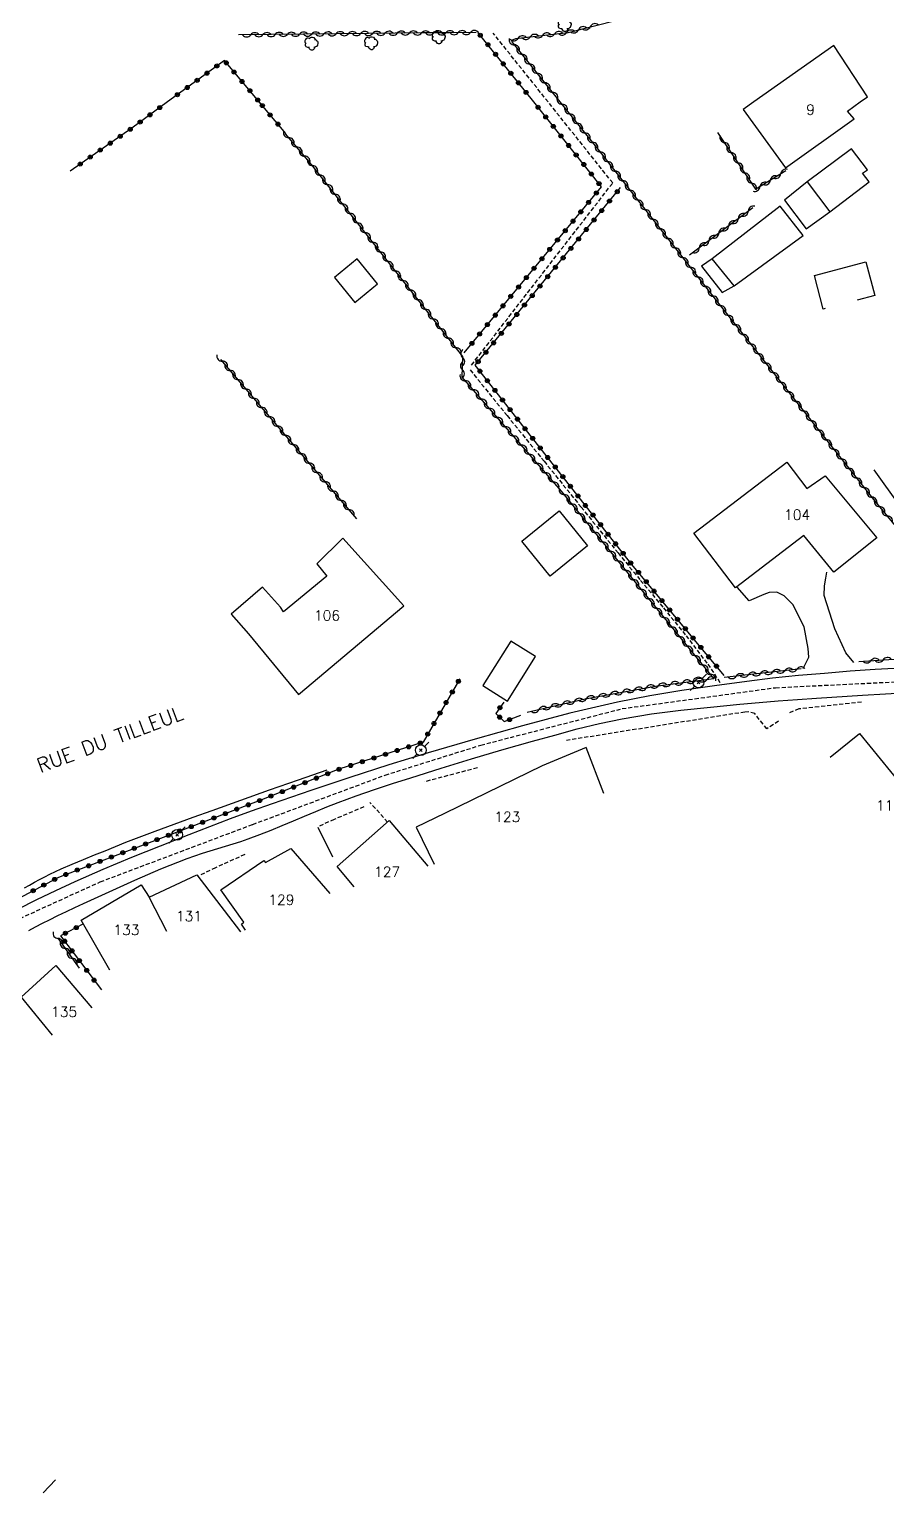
# Model space of a CAD drawing. Header units: millimetres. Extents: x 157999 to 159002, y 156999 to 158001.
# Drawn here: x 158643.6 to 158749, y 157000 to 157179.9 of the extents above; entities that cross this region are included whole.
import ezdxf
from ezdxf.enums import TextEntityAlignment as Align

# ---------------------------------------------------------------- set-up
doc = ezdxf.new("R2010")
doc.units = ezdxf.units.MM
doc.linetypes.add('DASHED', pattern=[0.75, 0.5, -0.25])
doc.layers.get('0').update_dxf_attribs({"linetype": 'CONTINUOUS'})
for name, color, linetype in [('W0001', 6, 'DASHED'), ('W0008', 7, 'CONTINUOUS'), ('W0017', 7, 'CONTINUOUS'), ('W0070', 7, 'DASHED'), ('W0101', 7, 'CONTINUOUS'), ('W0104', 1, 'CONTINUOUS'), ('W0112', 1, 'DASHED'), ('W0300', 7, 'CONTINUOUS'), ('W0310', 3, 'CONTINUOUS'), ('W0323', 7, 'CONTINUOUS'), ('W0473', 7, 'CONTINUOUS'), ('W0989', 7, 'CONTINUOUS'), ('W0991', 7, 'CONTINUOUS'), ('W1102', 7, 'CONTINUOUS')]:
    doc.layers.add(name, color=color, linetype=linetype)
doc.styles.get("Standard").update_dxf_attribs({"font": 'romans.shx', "width": 0.85})

# ---------------------------------------------------------------- blocks, each defined once
blk = doc.blocks.new('T473')
for p, q in [((-0.166667, 0.166667), (0.166667, -0.166667)), ((-0.166667, -0.166667), (0.166667, 0.166667)), ((0.500001, 0.500001), (1.000002, 1.000002)), ((-1.000002, -1.000002), (-0.500001, -0.500001))]:
    blk.add_line(p, q)
blk.add_ellipse((0, 0), major_axis=(0.471405, 0.471405), ratio=1, start_param=5.4977871438, end_param=11.780972451)
blk = doc.blocks.new('T300')
for p, q in [((-0.8, 0.51), (-0.86, 0.34)), ((-0.86, 0.34), (-0.86, 0.17)), ((-0.86, 0.17), (-0.74, 0.06)), ((-0.69, 0.63), (-0.8, 0.51)), ((-0.8, -0.06), (-0.74, 0.06)), ((-0.74, 0.06), (-0.69, 0.11)), ((-0.57, 0.69), (-0.69, 0.63)), ((-0.46, 0.69), (-0.57, 0.69)), ((-0.29, 0.63), (-0.46, 0.69)), ((-0.29, 0.63), (-0.17, 0.74)), ((-0.23, 0.57), (-0.29, 0.63)), ((-0.17, 0.74), (-0.06, 0.8)), ((-0.06, 0.8), (0.06, 0.8)), ((0.06, 0.8), (0.23, 0.74)), ((0.23, 0.74), (0.34, 0.63)), ((0.34, 0.63), (0.4, 0.51)), ((0.46, 0.46), (0.34, 0.46)), ((0.4, 0.51), (0.4, 0.46)), ((0.57, 0.4), (0.46, 0.46)), ((0.57, 0.4), (0.69, 0.29)), ((0.69, 0.29), (0.74, 0.17)), ((0.74, 0.06), (0.69, -0.17)), ((0.74, 0.17), (0.74, 0.06)), ((-0.8, -0.17), (-0.8, -0.06)), ((-0.8, -0.23), (-0.8, -0.17)), ((-0.74, -0.34), (-0.8, -0.23)), ((-0.69, -0.4), (-0.74, -0.34)), ((-0.51, -0.46), (-0.69, -0.4)), ((-0.4, -0.46), (-0.51, -0.46)), ((-0.4, -0.46), (-0.34, -0.46)), ((-0.34, -0.46), (-0.34, -0.4)), ((-0.34, -0.51), (-0.34, -0.46)), ((-0.29, -0.63), (-0.34, -0.51)), ((-0.17, -0.74), (-0.29, -0.63)), ((-0.06, -0.8), (-0.17, -0.74)), ((0.06, -0.8), (-0.06, -0.8)), ((0.17, -0.74), (0.06, -0.8)), ((0.23, -0.69), (0.17, -0.74)), ((0.29, -0.46), (0.23, -0.46)), ((0.29, -0.63), (0.23, -0.69)), ((0.46, -0.4), (0.29, -0.46)), ((0.34, -0.51), (0.29, -0.63)), ((0.34, -0.51), (0.34, -0.46)), ((0.57, -0.34), (0.46, -0.4)), ((0.63, -0.29), (0.57, -0.34)), ((0.69, -0.17), (0.63, -0.29))]:
    blk.add_line(p, q)
blk = doc.blocks.new('t310o')
at = {"color": 0, "linetype": 'Continuous'}
for centre, start, end in [((-0.5, 0.38), 216.8699, 323.1304), ((0.5, -0.37), 36.8699, 143.1303)]:
    blk.add_arc(centre, 0.625, start, end, dxfattribs=at)
blk = doc.blocks.new('t323o')
at = {"color": 0, "linetype": 'Continuous'}
for radius in [0.25, 0.15]:
    blk.add_circle((0, 0), radius, dxfattribs=at)

msp = doc.modelspace()

# ---------------------------------------------------------------- linework, layer by layer
at = {"layer": 'W0001'}
msp.add_lwpolyline([(158615.71, 157013.07), (158619.5, 157019.8), (158622.21, 157026.3), (158624.72, 157035.41), (158629.09, 157053.32), (158632.65, 157061.63), (158636.81, 157066.79), (158642.47, 157070.61), (158652.35, 157075.11), (158671.09, 157082.17), (158687.37, 157088.23), (158699.14, 157091.92), (158716.51, 157096.4), (158735.38, 157098.98), (158759.37, 157100.14), (158772.44, 157100.31), (158813.98, 157097.34)], dxfattribs=at)
at = {"layer": 'W0008'}
for points in [[(158750.72, 157101.39), (158747.64, 157101.21), (158744.56, 157100.99), (158741.38, 157100.74), (158738.19, 157100.46), (158735.01, 157100.13), (158731.83, 157099.75), (158727.85, 157099.22), (158723.87, 157098.63), (158719.9, 157097.96), (158715.95, 157097.18), (158710.08, 157095.83), (158704.25, 157094.3), (158698.45, 157092.66), (158692.67, 157090.97), (158687.84, 157089.49), (158683.04, 157087.95), (158678.25, 157086.34), (158673.48, 157084.7), (158670.9, 157083.78), (158668.33, 157082.84), (158665.77, 157081.87), (158663.22, 157080.88), (158659.69, 157079.49), (158656.18, 157078.09), (158652.68, 157076.64), (158649.21, 157075.11), (158646.85, 157074.02), (158644.5, 157072.9), (158642.18, 157071.72)], [(158643.55, 157069.11), (158644.4, 157069.56), (158645.25, 157070.01), (158646.11, 157070.44), (158647.14, 157070.96), (158648.18, 157071.46), (158649.22, 157071.96), (158650.27, 157072.44), (158653.44, 157073.89), (158656.61, 157075.33), (158659.81, 157076.7), (158663.05, 157077.99), (158663.98, 157078.32), (158664.91, 157078.63), (158665.85, 157078.92), (158666.8, 157079.2), (158667.74, 157079.48), (158668.69, 157079.76), (158669.62, 157080.07), (158670.55, 157080.39), (158671.95, 157080.91), (158673.34, 157081.46), (158674.71, 157082.03), (158676.09, 157082.62), (158677.46, 157083.2), (158678.83, 157083.77), (158680.22, 157084.33), (158681.61, 157084.87), (158683.82, 157085.67), (158686.05, 157086.44), (158688.28, 157087.18), (158690.53, 157087.9), (158694.25, 157089.08), (158697.99, 157090.23), (158701.74, 157091.34), (158705.51, 157092.4), (158708.24, 157093.16), (158710.98, 157093.9), (158713.74, 157094.58), (158716.52, 157095.16), (158720.12, 157095.75), (158723.74, 157096.21), (158727.37, 157096.59), (158730.99, 157096.95), (158733.35, 157097.17), (158735.71, 157097.36), (158738.07, 157097.52), (158740.43, 157097.68), (158746.07, 157098.04), (158751.71, 157098.37)]]:
    msp.add_lwpolyline(points, dxfattribs=at)
at = {"layer": 'W0017'}
for points in [[(158744.99, 157102.06), (158744.01, 157103.25), (158742.68, 157106.23), (158741.37, 157110.31), (158741.4, 157111.5), (158741.55, 157112.46), (158741.7, 157113.19)], [(158738.79, 157101.34), (158739.46, 157102.74), (158739.38, 157103.8), (158738.89, 157106.47), (158737.48, 157109.22), (158736.42, 157110.29), (158735.55, 157110.71), (158734.6, 157110.67), (158733.95, 157110.45), (158732.14, 157109.67), (158730.65, 157111.35)], [(158679.1, 157081.83), (158680.88, 157078.19)]]:
    msp.add_lwpolyline(points, dxfattribs=at)
at = {"layer": 'W0070'}
for points in [[(158707.41, 157171), (158700.67, 157179.43)], [(158698, 157138.65), (158715.36, 157161.03), (158707.41, 157171)], [(158697.82, 157138.05), (158702.37, 157132.43), (158706.92, 157126.81), (158711.47, 157121.18), (158716.01, 157115.55), (158718.79, 157112.16), (158721.6, 157108.78), (158724.37, 157105.37), (158727.03, 157101.87), (158727.45, 157101.27), (158727.86, 157100.67), (158728.26, 157100.05), (158728.64, 157099.43)]]:
    msp.add_lwpolyline(points, dxfattribs=at)
at = {"layer": 'W0101'}
for points in [[(158746.67, 157171.61), (158742.54, 157177.92), (158732.69, 157171)], [(158732.69, 157171), (158731.4, 157170.08), (158736.6, 157162.9), (158745.04, 157168.92), (158744.22, 157169.84), (158745.79, 157171)], [(158745.79, 157171), (158746.67, 157171.61)], [(158714.25, 157085.98), (158712.09, 157091.62), (158706.68, 157089.39), (158694.67, 157083.49), (158691.17, 157081.82), (158693.39, 157077.29)], [(158742.11, 157090.42), (158745.71, 157093.35), (158752.07, 157085.54), (158753.2, 157086.54), (158756.85, 157081.95), (158752.61, 157078.45)], [(158683.58, 157074.49), (158681.47, 157076.99), (158687.88, 157082.64), (158692.62, 157077.02)], [(158670.21, 157069.18), (158669.7, 157069.89), (158669.99, 157070.14), (158667.15, 157074.13), (158672.45, 157077.75), (158672.66, 157077.5), (158675.79, 157079.2), (158680.57, 157073.67)], [(158658.37, 157073.21), (158664.22, 157075.97), (158669.58, 157068.95)], [(158650.01, 157070.4), (158657.37, 157074.72), (158658.37, 157073.21)], [(158653.53, 157064.23), (158650.01, 157070.4)], [(158642.6, 157060.91), (158646.9, 157064.82), (158651.32, 157059.62)], [(158645.32, 157000), (158646.82, 157001.57)]]:
    msp.add_lwpolyline(points, dxfattribs=at)
for points in [[(158747.81, 157117.41), (158742.54, 157113.2), (158738.86, 157117.68), (158730.47, 157111.26), (158725.31, 157117.96), (158736.77, 157126.71), (158739.21, 157123.47), (158741.46, 157125.02)], [(158676.72, 157098.15), (158689.65, 157109.04), (158682.17, 157117.35), (158678.96, 157114.2), (158680.22, 157112.7), (158674.87, 157108.31), (158674.49, 157108.89), (158672.29, 157111.35), (158668.42, 157108.01), (158670.56, 157105.6)]]:
    msp.add_lwpolyline(points, close=True, dxfattribs=at)
at = {"layer": 'W0104'}
for points in [[(158744.71, 157165.24), (158739.25, 157161.19), (158736.46, 157158.92), (158739.16, 157155.38), (158742.04, 157157.49), (158742.06, 157157.5), (158746.89, 157161.16), (158746.08, 157162.22), (158746.69, 157162.65)], [(158735.93, 157158.18), (158727.59, 157151.71), (158726.28, 157150.8), (158728.83, 157147.58), (158730.27, 157148.39), (158738.76, 157154.56)], [(158683.63, 157146.34), (158686.44, 157148.63), (158683.95, 157151.71), (158681.13, 157149.42)], [(158704.19, 157117), (158708.78, 157120.72), (158712.26, 157116.42), (158707.68, 157112.7)], [(158702.42, 157097.31), (158705.84, 157102.83), (158702.84, 157104.69), (158699.4, 157099.25), (158702.42, 157097.31)]]:
    msp.add_lwpolyline(points, close=True, dxfattribs=at)
for points in [[(158739.25, 157161.19), (158742.04, 157157.49)], [(158730.27, 157148.39), (158727.59, 157151.71)], [(158741.46, 157145.58), (158741.24, 157145.52), (158740.15, 157149.65), (158746.48, 157151.32), (158747.57, 157147.2)], [(158747.57, 157147.2), (158745.43, 157146.63)]]:
    msp.add_lwpolyline(points, dxfattribs=at)
at = {"layer": 'W0112'}
for points in [[(158745.94, 157097.2), (158738.25, 157096.36), (158736.97, 157095.86)], [(158735.73, 157094.86), (158734.31, 157093.91), (158732.81, 157095.79), (158732.11, 157095.99), (158731.59, 157095.98), (158709.66, 157092.49)], [(158698.71, 157089.12), (158692.15, 157087.39)], [(158687.67, 157082.46), (158685.5, 157084.88)], [(158684.76, 157084.31), (158681.1, 157082.79), (158679.1, 157081.86)], [(158670.1, 157078.45), (158666.5, 157076.84), (158664.47, 157075.85)]]:
    msp.add_lwpolyline(points, dxfattribs=at)
at = {"layer": 'W0300'}
for points in [[(158802.06, 157101.38), (158776.82, 157103.88), (158763.08, 157103.99), (158747.51, 157125.75)], [(158643.01, 157074.35), (158643.63, 157074.71), (158644.26, 157075.06), (158644.89, 157075.4), (158645.52, 157075.74), (158646.16, 157076.06), (158647.52, 157076.69), (158648.89, 157077.27), (158650.27, 157077.84), (158651.65, 157078.41), (158652.93, 157078.93), (158654.21, 157079.46), (158655.49, 157079.97), (158656.78, 157080.48), (158659.1, 157081.35), (158661.43, 157082.21), (158663.76, 157083.05), (158666.1, 157083.89), (158669.63, 157085.16), (158673.17, 157086.41), (158676.72, 157087.66), (158680.26, 157088.89)]]:
    msp.add_lwpolyline(points, dxfattribs=at)
at = {"layer": 'W0310'}
for points in [[(158708.91, 157171), (158702.98, 157178.37), (158702.96, 157178.6), (158703.43, 157178.78), (158709.86, 157179.54), (158719.11, 157181.88), (158727.49, 157184.69), (158737.79, 157189.01), (158741.96, 157191.01), (158743.83, 157190.73), (158745.98, 157190.31), (158747.88, 157189.7), (158748.99, 157188.72), (158758.38, 157175.59), (158758.56, 157175.33)], [(158698.56, 157179.53), (158695.24, 157179.51), (158691.92, 157179.48), (158688.61, 157179.45), (158685.29, 157179.42), (158681.3, 157179.38), (158677.32, 157179.33), (158673.34, 157179.29), (158669.35, 157179.23)], [(158745.61, 157102.2), (158762.91, 157103.36), (158747.45, 157122.1), (158728.01, 157146.73), (158713.74, 157164.97), (158708.91, 157171)], [(158736.64, 157162.54), (158732.96, 157160.25), (158728.29, 157167.25)], [(158709.07, 157123.14), (158696.86, 157137.17), (158696.92, 157139.7), (158678.33, 157163.32), (158675.12, 157167.08)], [(158732.58, 157157.99), (158724.8, 157152.17)], [(158683.89, 157119.73), (158667.16, 157139.34)], [(158704.83, 157095.96), (158711.95, 157097.59), (158720.6, 157099.18), (158727.8, 157100.1), (158709.07, 157123.14)], [(158738.54, 157101.3), (158729.05, 157100.24)], [(158647.12, 157068.17), (158649.77, 157064.49)]]:
    msp.add_lwpolyline(points, dxfattribs=at)
at = {"layer": 'W0323'}
for points in [[(158705.64, 157171), (158698.83, 157179.5)], [(158671.89, 157171), (158667.6, 157176.08), (158660.62, 157171)], [(158660.62, 157171), (158656.23, 157167.78), (158648.65, 157162.49)], [(158675.16, 157167.11), (158671.89, 157171)], [(158697.08, 157140.15), (158713.99, 157160.56), (158705.64, 157171)], [(158729.07, 157100.47), (158717.7, 157114.13), (158698.45, 157138.61), (158716.32, 157160.47)], [(158696.55, 157100.05), (158692.04, 157092.27), (158681.68, 157088.94), (158671.97, 157085.11), (158659.2, 157080.25), (158647.2, 157075.66), (158637.71, 157070.63), (158636.12, 157069.83)], [(158701.95, 157097.18), (158701, 157095.81), (158701.99, 157094.8), (158704.07, 157095.58)], [(158650.27, 157069.94), (158647.47, 157068.48), (158652.49, 157061.82)]]:
    msp.add_lwpolyline(points, dxfattribs=at)
at = {"layer": 'W1102'}
for points in [[(158660.53, 157069), (158658.37, 157073.21)], [(158642.6, 157060.91), (158646.44, 157056.24)]]:
    msp.add_lwpolyline(points, dxfattribs=at)

# ---------------------------------------------------------------- block references
at = {"layer": 'W0300'}
for p in [(158694, 157178.93), (158709.49, 157180.44), (158678.36, 157178.16), (158685.7, 157178.21)]:
    msp.add_blockref('T300', p, dxfattribs=at)
at = {"layer": 'W0310'}
for p, rotation in [((158690.35, 157179.47), 180.5133373605246), ((158691.85, 157179.48), 180.5133373605246), ((158693.35, 157179.49), 180.4709970179458), ((158694.85, 157179.5), 180.4709970179458), ((158696.35, 157179.52), 180.4286577874902), ((158697.85, 157179.53), 180.4286577874902), ((158709.69, 157179.52), 6.697943601744783), ((158711.15, 157179.86), 14.21833770213705), ((158712.6, 157180.23), 14.21833770213705), ((158670.85, 157179.25), 180.7250179338045), ((158672.35, 157179.27), 180.7250179338045), ((158673.85, 157179.29), 180.6826856165637), ((158675.35, 157179.31), 180.6826856165637), ((158676.85, 157179.33), 180.6826856165637), ((158678.35, 157179.34), 180.6403521036873), ((158679.85, 157179.36), 180.6403521036873), ((158681.35, 157179.38), 180.5980173838027), ((158682.85, 157179.39), 180.5980173838027), ((158684.35, 157179.41), 180.5980173838027), ((158685.85, 157179.42), 180.5556788343699), ((158687.35, 157179.44), 180.5556788343699), ((158688.85, 157179.45), 180.5133373605246), ((158703.26, 157178.01), 128.815779475578), ((158703.73, 157178.82), 6.697943601744783), ((158705.22, 157178.99), 6.697943601744783), ((158706.71, 157179.17), 6.697943601744783), ((158708.2, 157179.34), 6.697943601744783), ((158704.2, 157176.84), 128.815779475578), ((158705.14, 157175.67), 128.815779475578), ((158706.08, 157174.51), 128.815779475578), ((158707.03, 157173.34), 128.815779475578), ((158707.97, 157172.17), 128.815779475578), ((158709.15, 157170.7), 128.703963568095), ((158710.09, 157169.52), 128.703963568095), ((158711.03, 157168.35), 128.703963568095), ((158675.53, 157166.6), 130.5515818742157), ((158711.96, 157167.18), 128.703963568095), ((158676.51, 157165.46), 130.5515818742157), ((158712.9, 157166.01), 128.703963568095), ((158713.84, 157164.84), 128.0312866834497), ((158729.12, 157166), 123.7019187296485), ((158729.96, 157164.75), 123.7019187296485), ((158677.48, 157164.32), 130.5515818742157), ((158678.45, 157163.17), 128.2021647266843), ((158714.76, 157163.66), 128.0312866834497), ((158730.79, 157163.5), 123.7019187296485), ((158679.38, 157161.99), 128.2021647266843), ((158680.31, 157160.82), 128.2021647266843), ((158715.69, 157162.48), 128.0312866834497), ((158716.61, 157161.3), 128.0312866834497), ((158731.62, 157162.26), 123.7019187296485), ((158732.45, 157161.01), 123.7019187296485), ((158734.73, 157161.36), 211.8225387467478), ((158736.01, 157162.15), 211.8225387467478), ((158681.23, 157159.64), 128.2021647266843), ((158717.53, 157160.12), 128.0312866834497), ((158733.46, 157160.57), 211.8225387467478), ((158682.16, 157158.46), 128.2021647266843), ((158683.09, 157157.28), 128.2021647266843), ((158718.46, 157158.93), 128.0312866834497), ((158719.38, 157157.75), 128.0312866834497), ((158732.01, 157157.57), 216.8220330099037), ((158684.02, 157156.1), 128.2021647266843), ((158720.31, 157156.57), 128.0312866834497), ((158721.23, 157155.39), 128.0312866834497), ((158729.61, 157155.77), 216.8220330099037), ((158730.81, 157156.67), 216.8220330099037), ((158684.94, 157154.92), 128.2021647266843), ((158685.87, 157153.74), 128.2021647266843), ((158722.16, 157154.21), 128.0312866834497), ((158727.2, 157153.97), 216.8220330099037), ((158728.4, 157154.87), 216.8220330099037), ((158686.8, 157152.56), 128.2021647266843), ((158723.08, 157153.03), 128.0312866834497), ((158724, 157151.84), 128.0312866834497), ((158726, 157153.07), 216.8220330099037), ((158687.73, 157151.39), 128.2021647266843), ((158688.65, 157150.21), 128.2021647266843), ((158724.93, 157150.66), 128.0312866834497), ((158689.58, 157149.03), 128.2021647266843), ((158725.85, 157149.48), 128.0312866834497), ((158726.78, 157148.3), 128.0312866834497), ((158690.51, 157147.85), 128.2021647266843), ((158691.44, 157146.67), 128.2021647266843), ((158727.7, 157147.12), 128.0312866834497), ((158692.37, 157145.49), 128.2021647266843), ((158728.63, 157145.94), 128.2992708218381), ((158729.56, 157144.76), 128.2992708218381), ((158693.29, 157144.31), 128.2021647266843), ((158694.22, 157143.13), 128.2021647266843), ((158730.49, 157143.59), 128.2992708218381), ((158695.15, 157141.96), 128.2021647266843), ((158731.42, 157142.41), 128.2992708218381), ((158732.35, 157141.23), 128.2992708218381), ((158696.08, 157140.78), 128.2021647266843), ((158696.92, 157139.57), 88.59947053986195), ((158733.28, 157140.05), 128.2992708218381), ((158667.34, 157139.13), 130.4695565437215), ((158668.31, 157137.99), 130.4695565437215), ((158696.88, 157138.07), 88.59947053986195), ((158734.21, 157138.88), 128.2992708218381), ((158735.14, 157137.7), 128.2992708218381), ((158669.29, 157136.85), 130.4695565437215), ((158670.26, 157135.7), 130.4695565437215), ((158697.25, 157136.72), 131.0516492679248), ((158736.07, 157136.52), 128.2992708218381), ((158671.23, 157134.56), 130.4695565437215), ((158698.24, 157135.59), 131.0516492679248), ((158699.22, 157134.45), 131.0516492679248), ((158736.99, 157135.35), 128.2992708218381), ((158737.92, 157134.17), 128.2992708218381), ((158672.21, 157133.42), 130.4695565437215), ((158673.18, 157132.28), 130.4695565437215), ((158700.21, 157133.32), 131.0516492679248), ((158701.19, 157132.19), 131.0516492679248), ((158738.85, 157132.99), 128.2992708218381), ((158674.15, 157131.14), 130.4695565437215), ((158702.18, 157131.06), 131.0516492679248), ((158739.78, 157131.81), 128.2992708218381), ((158740.71, 157130.64), 128.2992708218381), ((158675.13, 157130), 130.4695565437215), ((158676.1, 157128.86), 130.4695565437215), ((158703.16, 157129.93), 131.0516492679248), ((158704.15, 157128.8), 131.0516492679248), ((158741.64, 157129.46), 128.2992708218381), ((158677.08, 157127.72), 130.4695565437215), ((158705.13, 157127.67), 131.0516492679248), ((158742.57, 157128.28), 128.2992708218381), ((158743.5, 157127.11), 128.2992708218381), ((158678.05, 157126.58), 130.4695565437215), ((158679.02, 157125.43), 130.4695565437215), ((158706.12, 157126.54), 131.0516492679248), ((158707.1, 157125.41), 131.0516492679248), ((158744.43, 157125.93), 128.2992708218381), ((158680, 157124.29), 130.4695565437215), ((158680.97, 157123.15), 130.4695565437215), ((158708.09, 157124.27), 131.0516492679248), ((158745.36, 157124.75), 128.2992708218381), ((158746.29, 157123.57), 128.2992708218381), ((158681.94, 157122.01), 130.4695565437215), ((158709.42, 157122.71), 129.0972684999442), ((158710.37, 157121.55), 129.0972684999442), ((158747.22, 157122.4), 128.2992708218381), ((158748.17, 157121.23), 129.5170903278431), ((158682.92, 157120.87), 130.4695565437215), ((158711.31, 157120.38), 129.0972684999442), ((158749.12, 157120.08), 129.5170903278431), ((158712.26, 157119.22), 129.0972684999442), ((158713.21, 157118.06), 129.0972684999442), ((158714.15, 157116.89), 129.0972684999442), ((158715.1, 157115.73), 129.0972684999442), ((158716.04, 157114.56), 129.0972684999442), ((158716.99, 157113.4), 129.0972684999442), ((158717.94, 157112.24), 129.0972684999442), ((158718.88, 157111.07), 129.0972684999442), ((158719.83, 157109.91), 129.0972684999442), ((158720.77, 157108.74), 129.0972684999442), ((158721.72, 157107.58), 129.0972684999442), ((158722.67, 157106.42), 129.0972684999442), ((158723.61, 157105.25), 129.0972684999442), ((158724.56, 157104.09), 129.0972684999442), ((158725.5, 157102.92), 129.0972684999442), ((158726.45, 157101.76), 129.0972684999442), ((158747.11, 157102.3), 3.83744850371671), ((158748.61, 157102.4), 3.83744850371671), ((158727.4, 157100.6), 129.0972684999442), ((158730.54, 157100.4), 186.3791267298175), ((158732.03, 157100.57), 186.3791267298175), ((158733.52, 157100.74), 186.3791267298175), ((158735.01, 157100.9), 186.3791267298175), ((158736.5, 157101.07), 186.3791267298175), ((158737.99, 157101.24), 186.3791267298175), ((158716.56, 157098.44), 10.3601117227915), ((158718.04, 157098.71), 10.3601117227915), ((158719.52, 157098.98), 10.3601117227915), ((158720.99, 157099.23), 7.311692234855614), ((158722.48, 157099.42), 7.311692234855614), ((158723.97, 157099.61), 7.311692234855614), ((158725.46, 157099.8), 7.311692234855614), ((158726.95, 157099.99), 7.311692234855614), ((158707.75, 157096.63), 12.91698928397637), ((158709.21, 157096.97), 12.91698928397637), ((158710.67, 157097.3), 12.91698928397637), ((158712.14, 157097.63), 10.3601117227915), ((158713.61, 157097.9), 10.3601117227915), ((158715.09, 157098.17), 10.3601117227915), ((158706.29, 157096.29), 12.91698928397637), ((158647.14, 157068.14), 305.7055967302248), ((158648.02, 157066.92), 305.7055967302248), ((158648.89, 157065.7), 305.7055967302248)]:
    msp.add_blockref('t310o', p, dxfattribs=dict(at, rotation=rotation))
at = {"layer": 'W0323'}
for p, rotation in [((158699.07, 157179.19), 128.7298698027939), ((158700.01, 157178.02), 128.7298698027939), ((158667.83, 157175.8), 130.1854196879269), ((158700.95, 157176.85), 128.7298698027939), ((158665.47, 157174.53), 216.0751842603102), ((158666.68, 157175.42), 216.0751842603102), ((158668.8, 157174.66), 130.1854196879269), ((158701.89, 157175.68), 128.7298698027939), ((158702.83, 157174.51), 128.7298698027939), ((158663.04, 157172.77), 216.0751842603102), ((158664.26, 157173.65), 216.0751842603102), ((158669.77, 157173.51), 130.1854196879269), ((158670.74, 157172.37), 130.1854196879269), ((158703.77, 157173.34), 128.7298698027939), ((158704.7, 157172.17), 128.7298698027939), ((158661.83, 157171.88), 216.0751842603102), ((158671.71, 157171.22), 130.1854196879269), ((158672.27, 157170.55), 130.0198824029286), ((158658.46, 157169.41), 216.2908345579604), ((158659.66, 157170.3), 216.2908345579604), ((158673.23, 157169.4), 130.0198824029286), ((158706.18, 157170.33), 128.6330579359167), ((158707.12, 157169.15), 128.6330579359167), ((158654.8, 157166.78), 214.9015843314918), ((158656.03, 157167.64), 214.9015843314918), ((158657.25, 157168.52), 216.2908345579604), ((158674.2, 157168.26), 130.0198824029286), ((158708.05, 157167.98), 128.6330579359167), ((158708.99, 157166.81), 128.6330579359167), ((158652.34, 157165.07), 214.9015843314918), ((158653.57, 157165.92), 214.9015843314918), ((158709.93, 157165.64), 128.6330579359167), ((158649.88, 157163.35), 214.9015843314918), ((158651.11, 157164.21), 214.9015843314918), ((158710.86, 157164.47), 128.6330579359167), ((158711.8, 157163.3), 128.6330579359167), ((158712.74, 157162.12), 128.6330579359167), ((158713.35, 157159.79), 50.36075693213995), ((158713.67, 157160.95), 128.6330579359167), ((158715.91, 157159.96), 50.71952524412085), ((158712.39, 157158.64), 50.36075693213995), ((158714.96, 157158.8), 50.71952524412085), ((158710.48, 157156.33), 50.36075693213995), ((158711.43, 157157.48), 50.36075693213995), ((158713.06, 157156.48), 50.71952524412085), ((158714.01, 157157.64), 50.71952524412085), ((158709.52, 157155.17), 50.36075693213995), ((158712.11, 157155.31), 50.71952524412085), ((158707.61, 157152.86), 50.36075693213995), ((158708.56, 157154.02), 50.36075693213995), ((158710.21, 157152.99), 50.71952524412085), ((158711.16, 157154.15), 50.71952524412085), ((158706.65, 157151.71), 50.36075693213995), ((158708.31, 157150.67), 50.71952524412085), ((158709.26, 157151.83), 50.71952524412085), ((158704.74, 157149.4), 50.36075693213995), ((158705.69, 157150.55), 50.36075693213995), ((158707.36, 157149.51), 50.71952524412085), ((158702.82, 157147.09), 50.36075693213995), ((158703.78, 157148.24), 50.36075693213995), ((158705.46, 157147.19), 50.71952524412085), ((158706.41, 157148.35), 50.71952524412085), ((158701.86, 157145.93), 50.36075693213995), ((158704.51, 157146.03), 50.71952524412085), ((158699.95, 157143.62), 50.36075693213995), ((158700.91, 157144.78), 50.36075693213995), ((158702.61, 157143.7), 50.71952524412085), ((158703.56, 157144.86), 50.71952524412085), ((158698.99, 157142.47), 50.36075693213995), ((158701.66, 157142.54), 50.71952524412085), ((158698.04, 157141.31), 50.36075693213995), ((158699.76, 157140.22), 50.71952524412085), ((158700.71, 157141.38), 50.71952524412085), ((158698.81, 157139.06), 50.71952524412085), ((158699.02, 157137.89), 128.1863501626098), ((158699.95, 157136.71), 128.1863501626098), ((158700.87, 157135.53), 128.1863501626098), ((158701.8, 157134.35), 128.1863501626098), ((158702.73, 157133.17), 128.1863501626098), ((158703.65, 157131.99), 128.1863501626098), ((158704.58, 157130.81), 128.1863501626098), ((158705.51, 157129.63), 128.1863501626098), ((158706.44, 157128.45), 128.1863501626098), ((158707.36, 157127.28), 128.1863501626098), ((158708.29, 157126.1), 128.1863501626098), ((158709.22, 157124.92), 128.1863501626098), ((158710.15, 157123.74), 128.1863501626098), ((158711.07, 157122.56), 128.1863501626098), ((158712, 157121.38), 128.1863501626098), ((158712.93, 157120.2), 128.1863501626098), ((158713.86, 157119.02), 128.1863501626098), ((158714.78, 157117.84), 128.1863501626098), ((158715.71, 157116.66), 128.1863501626098), ((158716.64, 157115.49), 128.1863501626098), ((158717.56, 157114.31), 128.1863501626098), ((158718.52, 157113.15), 129.7639778976337), ((158719.48, 157112), 129.7639778976337), ((158720.44, 157110.84), 129.7639778976337), ((158721.4, 157109.69), 129.7639778976337), ((158722.36, 157108.54), 129.7639778976337), ((158723.32, 157107.38), 129.7639778976337), ((158724.28, 157106.23), 129.7639778976337), ((158725.24, 157105.08), 129.7639778976337), ((158726.19, 157103.93), 129.7639778976337), ((158727.15, 157102.77), 129.7639778976337), ((158728.11, 157101.62), 129.7639778976337), ((158695.63, 157098.46), 239.8422342743456), ((158696.38, 157099.75), 239.8422342743456), ((158694.87, 157097.16), 239.8422342743456), ((158694.12, 157095.86), 239.8422342743456), ((158701.45, 157095.35), 314.6297591286146), ((158701.48, 157096.51), 235.3682859622332), ((158702.67, 157095.05), 20.70131550734204), ((158692.61, 157093.27), 239.8422342743456), ((158693.37, 157094.57), 239.8422342743456), ((158688.85, 157091.25), 197.8491268411627), ((158690.27, 157091.71), 197.8491268411627), ((158691.7, 157092.17), 197.8491268411627), ((158684.56, 157089.87), 197.8491268411627), ((158685.99, 157090.33), 197.8491268411627), ((158687.42, 157090.79), 197.8491268411627), ((158678.92, 157087.85), 201.5022519608743), ((158680.31, 157088.4), 201.5022519608743), ((158681.71, 157088.95), 197.8491268411627), ((158683.14, 157089.41), 197.8491268411627), ((158674.73, 157086.2), 201.5022519608743), ((158676.12, 157086.75), 201.5022519608743), ((158677.52, 157087.3), 201.5022519608743), ((158669.13, 157084.04), 200.8342596801196), ((158670.54, 157084.57), 200.8342596801196), ((158671.94, 157085.1), 200.8342596801196), ((158673.33, 157085.65), 201.5022519608743), ((158664.93, 157082.43), 200.8342596801196), ((158666.33, 157082.97), 200.8342596801196), ((158667.73, 157083.5), 200.8342596801196), ((158660.72, 157080.83), 200.8342596801196), ((158662.12, 157081.37), 200.8342596801196), ((158663.53, 157081.9), 200.8342596801196), ((158655.12, 157078.69), 200.95601891865), ((158656.52, 157079.23), 200.95601891865), ((158657.92, 157079.76), 200.95601891865), ((158659.32, 157080.3), 200.8342596801196), ((158650.92, 157077.08), 200.95601891865), ((158652.32, 157077.62), 200.95601891865), ((158653.72, 157078.15), 200.95601891865), ((158646.74, 157075.41), 207.9183005666213), ((158648.11, 157076.01), 200.95601891865), ((158649.51, 157076.55), 200.95601891865), ((158644.09, 157074.01), 207.9183005666213), ((158645.41, 157074.71), 207.9183005666213), ((158647.98, 157067.81), 306.947229334749), ((158648.06, 157068.79), 207.4523444888946), ((158649.39, 157069.48), 207.4523444888946), ((158648.88, 157066.62), 306.947229334749), ((158649.78, 157065.42), 306.947229334749), ((158650.68, 157064.22), 306.947229334749), ((158651.58, 157063.02), 306.947229334749)]:
    msp.add_blockref('t323o', p, dxfattribs=dict(at, rotation=rotation))
at = {"layer": 'W0473'}
for p in [(158725.89, 157099.63), (158691.76, 157091.29), (158661.8, 157080.88)]:
    msp.add_blockref('T473', p, dxfattribs=at)

# ---------------------------------------------------------------- texts
at = {"layer": 'W0989'}
msp.add_text('RUE DU TILLEUL', height=1.75, rotation=20.5479, dxfattribs=at).set_placement((158644.95, 157088.5))
at = {"layer": 'W0991'}
for s, p in [('9', (158739.68, 157170.05)), ('104', (158738.02, 157120.24)), ('106', (158680.22, 157107.86)), ('117', (158749.33, 157084.5)), ('123', (158702.39, 157083.09)), ('127', (158687.61, 157076.34)), ('129', (158674.61, 157072.9)), ('131', (158663.25, 157070.89)), ('133', (158655.56, 157069.2)), ('135', (158647.9, 157059.13))]:
    msp.add_text(s, height=1.25, dxfattribs=at).set_placement(p, align=Align.MIDDLE_CENTER)

doc.saveas('drawing.dxf')
